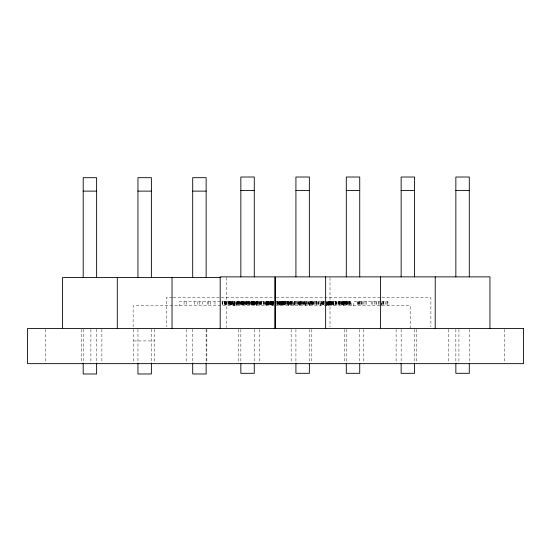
<?xml version="1.0" encoding="UTF-8"?>
<svg xmlns="http://www.w3.org/2000/svg" width="551" height="551" viewBox="0 0 551 551"><rect width="100%" height="100%" fill="white"/><g stroke="black" fill="none" stroke-linecap="round" stroke-linejoin="round"><path stroke-width="0.41" stroke-dasharray="2.75 2.07" d="M172.415 297.533L166.402 297.533L166.402 326.853M173.269 297.533L220.503 297.533M221.357 297.533L275.459 297.533M276.313 297.533L381.078 297.533M381.939 297.533L430.882 297.533L430.882 326.853M380.982 301.666L353.652 301.666L353.652 305.798M381.567 301.666L387.994 301.666L387.994 305.798M133.7 340.924L154.363 340.924M504.385 329.381L504.385 363.653M469.287 329.374L469.259 363.653M458.928 329.381L458.928 363.653M455.856 329.374L455.856 362.324M448.597 329.381L448.597 363.653M416.776 329.381L416.776 363.653M414.572 329.374L414.572 362.324M410.219 328.527L410.219 305.798L133.135 305.798L133.135 328.527M401.142 329.374L401.142 362.324M396.114 329.381L396.114 363.653M387.732 301.666L387.739 305.798M386.96 301.666L386.967 305.798M385.693 301.666L385.679 305.798M383.882 301.666L383.909 305.798M383.2 301.666L383.2 305.798M383.014 301.666L383.014 305.798M382.47 301.666L382.47 305.798M379.054 301.666L379.019 305.798M378.682 301.666L378.682 305.798M376.732 301.666L376.732 305.798M376.016 301.666L376.044 305.798M374.439 301.666L374.439 305.798M372.641 301.666L372.641 305.798M371.815 301.666L371.815 305.798M366.67 301.666L366.67 305.798M365.017 301.666L365.017 305.798M363.357 329.381L363.357 363.653M363.04 301.666L363.04 305.798M362.916 301.666L362.916 305.798M361.387 301.666L361.387 305.798M361.222 301.666L361.222 305.798M360.161 301.666L360.161 305.798M359.734 329.374L359.734 362.324M359.459 301.666L359.459 305.798M359.218 301.666L359.218 305.798M358.536 301.666L358.536 305.798M358.129 301.666L358.122 305.798M357.992 301.666L357.992 305.798M357.633 301.666L357.633 305.798M351.159 305.798L351.159 301.666L179.523 301.666L179.523 305.798M350.767 301.666L350.767 305.798M350.636 301.666L350.636 305.798M349.816 301.666L349.816 305.798M349.596 301.666L349.596 305.798M349.348 301.666L349.348 305.798M349.065 301.666L349.065 305.798M348.914 301.666L348.914 305.798M348.17 301.666L348.17 305.798M347.784 301.666L347.874 305.798M347.605 301.666L347.605 305.798M347.309 301.666L347.309 305.798M346.793 301.666L346.758 305.798M346.71 301.666L346.71 305.798M346.538 301.666L346.538 305.798M346.365 301.666L346.365 305.798M346.303 329.374L346.303 362.324M346.2 301.666L346.2 305.798M345.973 301.666L345.973 305.798M345.925 301.666L345.932 305.798M345.277 301.666L345.277 305.798M345.091 301.666L345.126 305.798M344.816 301.666L344.836 305.798M344.671 301.666L344.63 305.798M344.568 329.381L344.568 363.653M344.217 301.666L344.217 305.798M343.914 301.666L343.914 305.798M343.232 301.666L343.232 305.798M343.149 301.666L343.149 305.798M342.977 301.666L342.977 305.798M342.846 301.666L342.846 305.798M342.736 301.666L342.736 305.798M342.577 301.666L342.577 305.798M342.44 301.666L342.467 305.798M341.806 301.666L341.847 305.798M341.661 301.666L341.661 305.798M341.503 301.666L341.503 305.798M341.09 301.666L341.09 305.798M340.291 301.666L340.291 305.798M339.981 301.666L339.981 305.798M339.898 301.666L339.898 305.798M339.602 301.666L339.602 305.798M339.43 301.666L339.437 305.798M339.154 301.666L339.154 305.798M338.645 301.666L338.645 305.798M338.293 301.666L338.293 305.798M337.956 301.666L337.956 305.798M336.751 301.666L336.751 305.798M336.413 301.666L336.413 305.798M336.076 301.666L336.076 305.798M335.917 301.666L335.869 305.798M335.834 301.666L335.731 305.798M335.711 301.666L335.711 305.798M335.518 301.666L335.518 305.798M333.692 301.666L333.692 305.798M333.155 301.666L333.141 305.798M333.038 301.666L333.038 305.798M332.701 301.666L332.701 305.798M332.473 301.666L332.473 305.798M332.349 301.666L332.349 305.798M332.074 301.666L332.074 305.798M331.688 301.666L331.688 305.798M331.502 301.666L331.502 305.798M331.42 301.666L331.42 305.798M331.227 301.666L331.227 305.798M330.71 301.666L330.765 305.798M330.572 301.666L330.641 305.798M330.531 301.666L330.531 305.798M330.276 301.666L330.276 305.798M330.015 277.718L330.015 326.833M329.863 301.666L329.794 305.798M329.677 301.666L329.677 305.798M329.581 301.666L329.581 305.798M329.326 301.666L329.34 305.798M329.161 301.666L329.161 305.798M328.885 301.666L328.885 305.798M328.665 301.666L328.651 305.798M328.541 301.666L328.541 305.798M328.389 301.666L328.389 305.798M328.279 305.798L328.279 301.666L328.196 305.798M328.134 301.666L328.038 305.798M327.928 305.798L327.928 301.666L327.838 305.798M327.776 301.666L327.776 305.798M327.638 301.666L327.638 305.798M327.494 301.666L327.494 305.798M326.819 301.666L326.853 305.798M326.75 301.666L326.743 305.798M324.257 301.666L324.277 305.798M323.678 301.666L323.678 305.798M323.602 301.666L323.623 305.798M323.43 301.666L323.43 305.798M323.161 301.666L323.161 305.798M323.058 301.666L323.058 305.798M322.92 301.666L322.9 305.798M322.7 301.666L322.7 305.798M322.521 301.666L322.521 305.798M321.949 301.666L321.977 305.798M321.805 301.666L321.805 305.798M321.564 301.666L321.564 305.798M320.455 305.798L320.462 301.666L320.4 305.798M319.105 301.666L319.112 305.798M318.209 301.666L318.209 305.798M318.154 301.666L318.161 305.798M317.934 301.666L317.934 305.798M316.983 301.666L316.983 305.798M316.57 301.666L316.57 305.798M316.308 301.666L316.308 305.798M316.171 301.666L316.143 305.798M315.764 301.666L315.764 305.798M314.449 301.666L314.387 305.798M313.918 301.666L313.918 305.798M313.402 301.666L313.402 305.798M313.058 301.666L313.044 305.798M312.754 301.666L312.754 305.798M312.555 301.666L312.555 305.798M312.369 301.666L312.369 305.798M312.066 301.666L312.059 305.798M311.852 301.666L311.852 305.798M311.811 329.381L311.811 363.653M311.467 301.666L311.467 305.798M311.267 301.666L311.267 305.798M310.73 301.666L310.73 305.798M310.585 301.666L310.585 305.798M310.468 301.666L310.468 305.798M309.352 329.374L309.352 362.324M309.304 301.666L309.304 305.798M308.353 301.666L308.353 305.798M308.209 301.666L308.209 305.798M307.988 301.666L307.961 305.798M307.651 301.666L307.651 305.798M306.37 301.666L306.37 305.798M306.315 301.666L306.315 305.798M305.75 305.798L305.667 301.666L305.591 305.798M305.502 301.666L305.502 305.798M304.641 301.666L304.675 305.798M304.283 301.666L304.283 305.798M304.014 301.666L304.014 305.798M303.849 301.666L303.849 305.798M303.153 301.666L303.153 305.798M303.091 301.666L303.091 305.798M302.795 301.666L302.795 305.798M302.086 301.666L302.086 305.798M301.845 301.666L301.796 305.798M301.163 301.666L301.163 305.798M300.846 301.666L300.853 305.798M300.756 301.666L300.756 305.798M300.626 301.666L300.626 305.798M300.261 301.666L300.261 305.798M299.682 301.666L299.682 305.798M299.537 301.666L299.537 305.798M299 301.666L299 305.798M298.862 301.666L298.842 305.798M298.732 301.666L298.718 305.798M298.456 301.666L298.456 305.798M297.719 301.666L297.692 305.798M297.113 301.666L297.141 305.798M296.307 301.666L296.259 305.798M295.921 329.374L295.921 362.324M295.735 301.666L295.749 305.798M295.047 301.666L295.047 305.798M294.751 301.666L294.757 305.798M294.53 301.666L294.53 305.798M294.468 301.666L294.468 305.798M294.158 301.666L294.158 305.798M293.965 305.798L293.965 301.666L293.869 305.798M292.953 301.666L293.001 305.798M292.374 301.666L292.423 305.798M291.878 301.666L291.878 305.798M291.81 301.666L291.81 305.798M291.631 301.666L291.631 305.798M291.527 301.666L291.527 305.798M291.148 329.381L291.148 363.653M290.701 301.666L290.701 305.798M290.556 301.666L290.604 305.798M290.487 301.666L290.487 305.798M289.984 301.666L289.998 305.798M289.592 301.666L289.688 305.798M289.02 301.666L289.02 305.798L288.965 301.666M288.862 301.666L288.862 305.798M288.69 301.666L288.69 305.798M288.586 301.666L288.586 305.798M288.531 305.798L288.428 301.666L288.387 305.798M288.221 301.666L288.283 305.798M288.125 301.666L288.125 305.798M287.739 301.666L287.636 305.798M287.291 301.666L287.291 305.798M287.236 301.666L287.236 305.798M286.878 301.666L286.919 305.798M286.775 301.666L286.823 305.798M285.783 301.666L285.68 305.798M285.57 301.666L285.576 305.798M285.466 301.666L285.466 305.798M284.709 301.666L284.709 305.798M284.557 301.666L284.612 305.798M284.33 301.666L284.33 305.798M284.254 301.666L284.226 305.798M284.096 301.666L284.096 305.798M283.999 301.666L284.061 305.798M283.855 301.666L283.855 305.798M283.751 301.666L283.751 305.798M283.703 301.666L283.703 305.798M283.531 301.666L283.6 305.798M283.428 301.666L283.428 305.798M283.118 301.666L283.118 305.798M283.014 301.666L283.014 305.798M282.732 301.666L282.732 305.798M282.463 301.666L282.518 305.798M282.422 301.666L282.422 305.798M282.16 301.666L282.14 305.798M282.05 301.666L282.05 305.798M281.947 301.666L281.947 305.798M281.823 301.666L281.823 305.798L281.719 301.666M281.602 301.666L281.602 305.798M280.7 301.666L280.7 305.798M280.514 301.666L280.617 305.798M280.197 301.666L280.197 305.798M279.784 301.666L279.784 305.798M279.681 301.666L279.598 305.798M279.502 301.666L279.536 305.798M279.226 301.666L279.226 305.798M279.123 301.666L279.123 305.798M278.269 301.666L278.296 305.798M278.131 301.666L278.131 305.798M278.048 301.666L278.028 305.798M277.945 301.666L277.945 305.798M277.449 301.666L277.449 305.798M277.346 301.666L277.346 305.798M277.015 301.666L277.015 305.798M276.912 301.666L276.857 305.798M273.847 301.666L273.751 305.798M273.73 301.666L273.633 305.798M273.399 301.666L273.482 305.798M273.379 301.666L273.379 305.798M272.545 301.666L272.573 305.798M272.469 301.666L272.469 305.798M272.27 305.798L272.27 301.666L272.173 305.798M272.104 301.666L272.049 305.798M271.953 301.666L271.953 305.798M271.691 301.666L271.691 305.798M271.657 301.666L271.588 305.798M271.553 301.666L271.553 305.798M271.388 301.666L271.388 305.798M271.285 301.666L271.285 305.798M271.002 301.666L271.044 305.798M270.906 301.666L270.94 305.798M270.789 301.666L270.789 305.798M270.658 301.666L270.686 305.798M270.555 301.666L270.555 305.798M270.162 301.666L270.162 305.798M270.059 301.666L270.059 305.798M269.873 301.666L269.873 305.798M269.77 301.666L269.77 305.798M269.033 301.666L269.136 305.798M268.998 301.666L268.998 305.798M268.895 301.666L268.909 305.798M268.743 301.666L268.743 305.798M268.461 301.666L268.564 305.798M268.165 301.666L268.165 305.798M268.068 301.666L268.068 305.798M267.917 301.666L267.917 305.798M267.82 301.666L267.82 305.798M267.669 301.666L267.669 305.798M267.566 301.666L267.566 305.798M267.51 301.666L267.504 305.798M267.4 301.666L267.414 305.798M267.256 301.666L267.256 305.798M267.09 301.666L267.09 305.798M266.911 301.666L266.911 305.798M266.808 301.666L266.76 305.798M266.663 301.666L266.663 305.798M266.395 301.666L266.395 305.798M266.312 301.666L266.291 305.798M266.161 301.666L266.209 305.798M265.327 301.666L265.327 305.798M265.086 301.666L265.086 305.798M264.404 301.666L264.404 305.798M263.998 301.666L263.998 305.798M263.867 301.666L263.867 305.798M263.502 301.666L263.502 305.798M261.67 301.666L261.663 305.798M261.401 301.666L261.401 305.798M261.05 301.666L261.105 305.798M260.885 301.666L260.885 305.798M260.547 301.666L260.582 305.798M260.175 301.666L260.175 305.798M260.058 301.666L260.058 305.798M259.721 301.666L259.721 305.798M259.528 301.666L259.528 305.798M259.328 329.381L259.328 363.653M259.149 301.666L259.149 305.798M258.887 301.666L258.887 305.798M258.688 301.666L258.612 305.798M257.806 301.666L257.806 305.798M257.227 301.666L257.227 305.798M257.028 301.666L257.028 305.798M256.938 301.666L256.938 305.798M256.532 301.666L256.532 305.798M256.373 301.666L256.373 305.798M256.146 301.666L256.146 305.798M255.981 301.666L255.981 305.798M255.602 301.666L255.643 305.798M255.423 301.666L255.423 305.798M254.81 301.666L254.886 305.798M254.769 301.666L254.755 305.798M254.486 301.666L254.459 305.798M254.404 301.666L254.404 305.798M254.273 329.374L254.273 362.324M254.121 301.666L254.176 305.798M254.08 301.666L254.08 305.798M253.839 301.666L253.777 305.798M253.735 301.666L253.735 305.798M253.481 301.666L253.481 305.798M253.343 301.666L253.343 305.798M253.226 301.666L253.226 305.798M252.751 301.666L252.751 305.798M252.723 301.666L252.723 305.798M252.537 301.666L252.537 305.798M252.441 301.666L252.441 305.798M252.31 301.666L252.31 305.798M252.089 301.666L252.089 305.798M251.965 301.666L251.965 305.798M251.89 301.666L251.89 305.798M251.752 301.666L251.752 305.798M251.38 301.666L251.463 305.798M251.277 301.666L251.277 305.798M250.43 301.666L250.319 305.798M250.12 301.666L250.12 305.798M249.892 301.666L249.892 305.798M249.782 301.666L249.755 305.798M249.658 301.666L249.658 305.798M249.631 301.666L249.293 305.798M248.405 301.666L248.405 305.798M248.232 301.666L248.232 305.798M248.053 301.666L248.074 305.798M247.991 301.666L247.991 305.798M247.633 301.666L247.633 305.798M246.951 301.666L246.951 305.798M246.827 301.666L246.827 305.798M246.497 301.666L246.497 305.798M246.373 301.666L246.373 305.798M246.297 301.666L246.214 305.798M246.166 301.666L246.139 305.798M246.015 301.666L245.994 305.798M245.87 301.666L245.87 305.798M245.801 301.666L245.801 305.798M245.209 301.666L245.209 305.798M244.554 301.666L244.554 305.798M244.362 301.666L244.43 305.798M244.065 301.666L244.065 305.798M243.811 301.666L243.811 305.798M243.762 301.666L243.707 305.798M243.542 301.666L243.542 305.798M243.205 301.666L243.205 305.798M243.129 301.666L243.122 305.798M242.647 301.666L242.647 305.798M242.44 301.666L242.461 305.798M242.337 301.666L242.337 305.798M242.068 301.666L242.13 305.798M242.047 301.666L242.047 305.798M241.923 301.666L241.923 305.798M241.717 301.666L241.717 305.798M241.166 301.666L241.159 305.798M241.09 301.666L241.09 305.798M240.897 301.666L240.897 305.798M240.842 329.374L240.842 362.324M240.635 301.666L240.608 305.798M240.532 301.666L240.532 305.798M239.341 301.666L239.327 305.798M239.299 301.666L239.224 305.798M239.086 301.666L239.072 305.798M238.879 301.666L238.879 305.798M238.755 301.666L238.831 305.798M238.666 329.381L238.666 363.653M238.232 301.666L238.204 305.798M238.066 301.666L238.053 305.798M237.433 301.666L237.35 305.798M237.336 301.666L237.274 305.798M237.144 301.666L237.226 305.798M236.524 301.666L236.455 305.798M236.221 301.666L236.221 305.798M235.828 301.666L235.759 305.798M234.953 301.666L235.001 305.798M234.795 301.666L234.76 305.798M234.168 301.666L234.175 305.798M233.968 301.666L233.968 305.798M232.935 301.666L232.935 305.798M232.68 301.666L232.68 305.798M232.543 301.666L232.632 305.798M231.93 301.666L231.923 305.798M231.723 301.666L231.813 305.798M231.496 301.666L231.496 305.798M231.268 301.666L231.31 305.798M231.131 301.666L231.144 305.798M230.752 301.666L230.752 305.798M230.662 301.666L230.662 305.798M230.511 301.666L230.511 305.798M230.249 301.666L230.256 305.798M230.098 301.666L230.098 305.798M229.822 301.666L229.87 305.798M229.615 301.666L229.615 305.798M229.23 301.666L229.23 305.798M229.175 301.666L229.175 305.798M228.527 301.666L228.527 305.798M228.286 301.666L228.286 305.798M228.266 301.666L228.266 305.798M227.095 301.666L227.095 305.798M226.798 277.546L226.798 327.508M226.475 301.666L226.475 305.798M226.427 301.666L226.33 305.798M226.068 301.666L225.986 305.798M225.696 301.666L225.696 305.798M225.559 301.666L225.559 305.798M225.476 301.666L225.476 305.798M225.373 301.666L225.373 305.798M224.911 301.666L224.911 305.798M224.691 301.666L224.691 305.798M224.574 301.666L224.512 305.798M222.632 301.666L222.652 305.798M222.404 301.666L222.404 305.798M222.087 301.666L222.177 305.798M214.973 301.666L214.973 305.798M210.427 301.666L210.427 305.798M208.312 301.666L208.312 305.798M207.479 301.666L207.479 305.798M206.845 329.381L206.845 361.938M206.136 329.202L206.136 362.152M202.658 301.666L202.658 305.798M199.834 301.666L199.834 305.798M197.354 301.666L197.354 305.798M194.765 301.666L194.765 305.798M192.705 329.202L192.705 362.152M186.183 301.666L186.183 305.798M186.183 329.381L186.183 363.653M184.068 301.666L184.068 305.798M154.363 329.353L154.363 363.653M151.38 329.202L151.38 362.152M137.95 329.202L137.95 362.152M133.7 329.353L133.7 363.653M101.88 329.381L101.88 363.653M96.625 329.202L96.625 362.152M90.894 329.381L90.894 363.653M83.194 329.202L83.194 362.152M81.217 329.381L81.217 363.653M45.437 329.381L45.437 363.653M381.671 305.798L381.671 301.666L381.636 305.798M343.431 305.798L343.431 301.666L343.411 305.798M333.913 305.798L333.913 301.666L333.844 305.798M326.598 305.798L326.598 301.666L326.516 305.798M309.448 305.798L309.448 301.666L309.435 305.798M299.338 305.798L299.338 301.666L299.331 305.798M280.053 305.798L280.094 301.666L280.046 305.798M266.057 305.798L266.057 301.666L266.037 305.798M256.766 305.798L256.766 301.666L256.704 305.798M236.778 305.798L236.778 301.666L236.723 305.798M234.368 305.798L234.368 301.666L234.313 305.798M233.569 305.798L233.569 301.666L233.541 305.798"/><path stroke-width="0.83" d="M240.842 190.446L254.273 190.446M295.921 190.446L309.352 190.446M346.303 190.446L359.734 190.446M401.142 190.446L414.572 190.446M455.856 190.446L469.287 190.446M83.194 191.121L96.625 191.121M137.95 191.121L151.38 191.121M192.705 191.121L206.136 191.121M220.813 277.546L62.532 277.546L62.532 328.355M489.949 328.527L489.949 276.871L275.259 276.871L275.259 328.527M469.287 276.871L469.287 177.016L455.856 177.016L455.856 276.871M469.287 363.171L469.287 373.309L455.856 373.309L455.856 363.171M435.235 276.871L435.194 328.527M414.572 276.871L414.572 177.016L401.142 177.016L401.142 276.871M414.572 363.171L414.572 373.309L401.142 373.309L401.142 363.171M380.479 276.871L380.397 328.527M359.734 276.871L359.734 177.016L346.303 177.016L346.303 276.871M359.734 363.171L359.734 373.309L346.303 373.309L346.303 363.171M325.641 276.871L325.641 328.527M309.352 276.871L309.352 177.016L295.921 177.016L295.921 276.871M309.352 363.171L309.352 373.309L295.921 373.309L295.921 363.171M274.935 328.527L274.935 276.871L220.18 276.871L220.18 328.527M254.273 276.871L254.273 177.016L240.842 177.016L240.842 276.871M254.273 363.171L254.273 373.309L240.842 373.309L240.842 363.171M206.136 277.546L206.136 177.691L192.705 177.691L192.705 277.546M206.136 362.999L206.136 373.984L192.705 373.984L192.705 362.999M172.043 277.546L172.043 328.355M151.38 277.546L151.38 177.691L137.95 177.691L137.95 277.546M151.38 362.999L151.38 373.984L137.95 373.984L137.95 362.999M117.287 277.546L117.287 328.355M96.625 277.546L96.625 177.691L83.194 177.691L83.194 277.546M96.625 362.999L96.625 373.984L83.194 373.984L83.194 362.999M523.45 328.527L27.55 328.527L27.55 363.653L523.45 363.653L523.45 328.527"/></g></svg>
